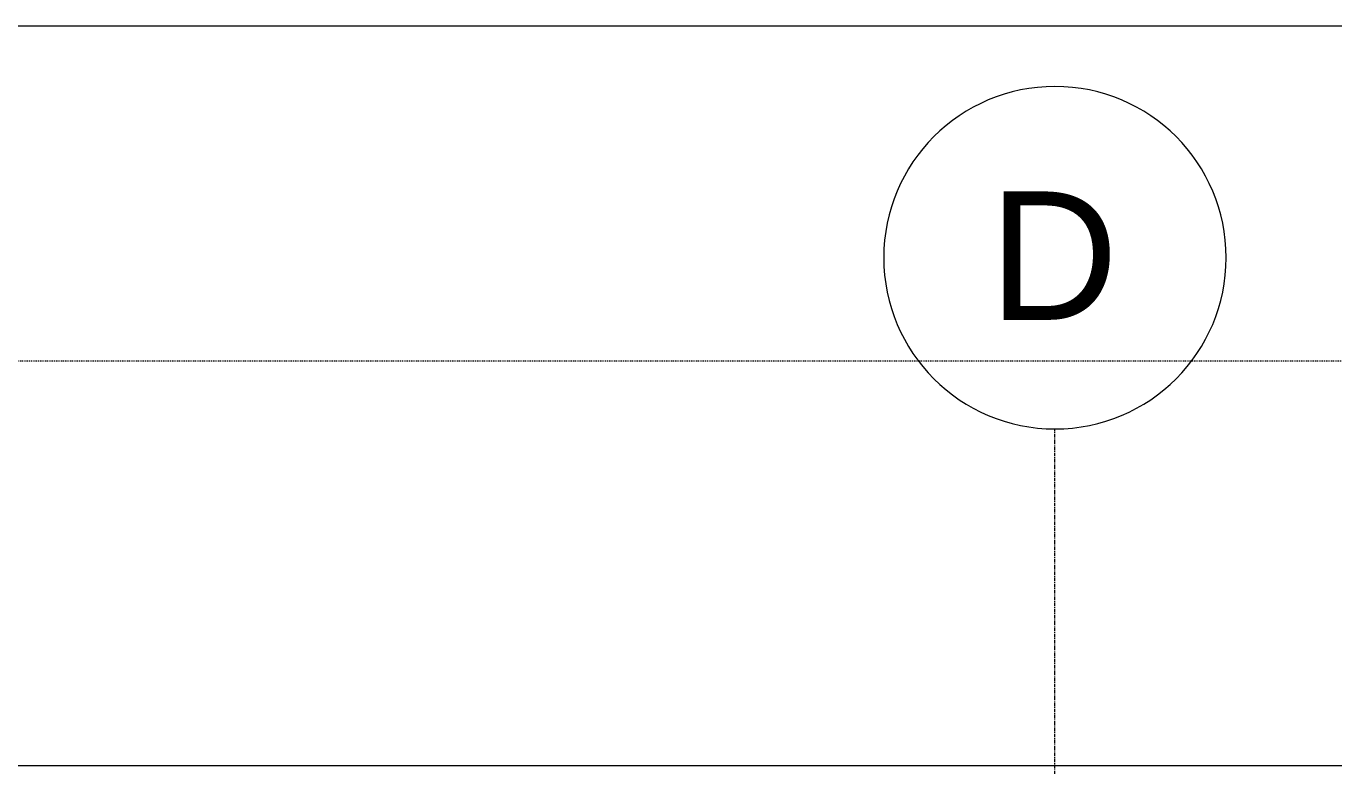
# Model space of a CAD drawing. Header units: inches. Extents: x -4169 to 1631, y -238 to 585.
# Drawn here: x -305.6 to -122.4, y 423.3 to 527 of the extents above; entities that cross this region are included whole.
import ezdxf

# ---------------------------------------------------------------- set-up
doc = ezdxf.new("R2010")
doc.units = ezdxf.units.IN
doc.header["$MEASUREMENT"] = 0
doc.linetypes.add('Aligning Line 1_8_', pattern=[0.25, 0.125, -0.125])
doc.linetypes.add('Grid Line 1_2_', pattern=[0.875, 0.5, -0.125, 0.125, -0.125])
for name, color, linetype, lineweight in [('0-5', 10, 'Continuous', 5), ('A-WALL', 113, 'Continuous', 13), ('G-ANNO-SYMB', 111, 'Aligning Line 1_8_', 9), ('G-ANNO-SYMB-1', 9, 'Aligning Line 1_8_', 9), ('G-ANNO-SYMB-2', 147, 'Aligning Line 1_8_', 9), ('S-GRID-1', 1, 'Grid Line 1_2_', 9), ('S-GRID-IDEN', 1, 'Continuous', 9)]:
    doc.layers.add(name, color=color, linetype=linetype, lineweight=lineweight)
doc.styles.add('Arial_1', font='arial.ttf', dxfattribs={"height": 18})

# ---------------------------------------------------------------- blocks, each defined once
blk = doc.blocks.new('CTR - 2nd Phase_rvt-2-BUILDING ELEVATION - SOUTH')
at = {"layer": 'G-ANNO-SYMB-1'}
blk.add_line((12461.78, 526.95), (9706.24, 526.95), dxfattribs=at)
blk = doc.blocks.new('CTR  - Topography_rvt-2-BUILDING ELEVATION - SOUTH')
at = {"layer": 'G-ANNO-SYMB-2'}
blk.add_line((12461.78, 480), (9742.88, 480), dxfattribs=at)
blk = doc.blocks.new('CTR - 1st Phase - Common Walls_rvt-2-BUILDING ELEVATION - SOUTH')
at = {"layer": 'G-ANNO-SYMB-2'}
for p, q in [((12363.34, 526.95), (9706.24, 526.95)), ((12428.12, 526.95), (9706.24, 526.95)), ((12461.78, 480), (9706.24, 480))]:
    blk.add_line(p, q, dxfattribs=at)
blk = doc.blocks.new('Basic Wall _ EXT - FIBER CEMENT - SMALL - ___-1820303-BUILDING ELEVATION - SOUTH')
at = {"layer": 'A-WALL'}
blk.add_line((11252.92, 423.28), (10845.86, 423.28), dxfattribs=at)
blk = doc.blocks.new('Basic Wall _ EXT - FIBER CEMENT - SMALL - ___-1820305-BUILDING ELEVATION - SOUTH')
at = {"layer": 'A-WALL'}
blk.add_line((10845.83, 423.28), (9985.75, 423.28), dxfattribs=at)
blk = doc.blocks.new('Grid - Grid Head - Circle-50561-BUILDING ELEVATION - SOUTH')
at = {"layer": 'S-GRID-IDEN'}
for start, end in [(0, 180), (180, 360)]:
    blk.add_arc((11847.19, 494.5), 24, start, end, dxfattribs=at)

msp = doc.modelspace()

# ---------------------------------------------------------------- linework, layer by layer
at = {"layer": 'G-ANNO-SYMB'}
for p, q in [((1487.1463, 526.9531), (-1268.3938, 526.9531)), ((1487.1463, 480), (-1268.3977, 480))]:
    msp.add_line(p, q, dxfattribs=at)
at = {"layer": 'S-GRID-1'}
msp.add_line((-161.4448, -159.8356), (-161.4448, 470.5), dxfattribs=at)

# ---------------------------------------------------------------- block references
at = {"layer": '0-5'}
for name in ['CTR - 2nd Phase_rvt-2-BUILDING ELEVATION - SOUTH', 'CTR - 1st Phase - Common Walls_rvt-2-BUILDING ELEVATION - SOUTH', 'CTR  - Topography_rvt-2-BUILDING ELEVATION - SOUTH']:
    msp.add_blockref(name, (-10974.6342, 0), dxfattribs=at)
at = {"layer": 'A-WALL'}
for name in ['Basic Wall _ EXT - FIBER CEMENT - SMALL - ___-1820305-BUILDING ELEVATION - SOUTH', 'Basic Wall _ EXT - FIBER CEMENT - SMALL - ___-1820303-BUILDING ELEVATION - SOUTH']:
    msp.add_blockref(name, (-10974.6342, 0), dxfattribs=at)
at = {"layer": 'S-GRID-IDEN'}
msp.add_blockref('Grid - Grid Head - Circle-50561-BUILDING ELEVATION - SOUTH', (-12008.6342, 0), dxfattribs=at)

# ---------------------------------------------------------------- texts
at = {"layer": 'S-GRID-IDEN', "insert": (-170.7092, 503.7879), "char_height": 18, "width": 22.119, "attachment_point": 1, "style": 'Arial_1'}
msp.add_mtext('D', dxfattribs=at)

doc.saveas('drawing.dxf')
